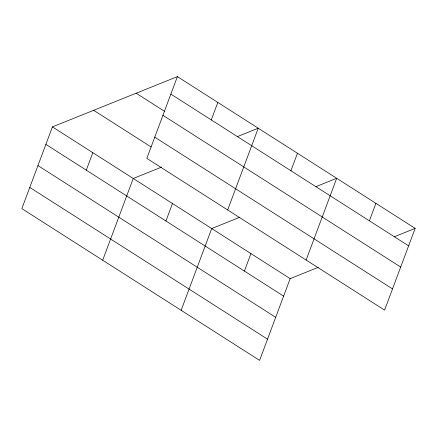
<?xml version="1.0" encoding="UTF-8"?>
<svg xmlns="http://www.w3.org/2000/svg" width="437" height="437" viewBox="0 0 437 437"><rect width="100%" height="100%" fill="white"/><g stroke="black" fill="none" stroke-linecap="round" stroke-linejoin="round"><path stroke-width="0.66" d="M177.4 76.628L146.837 158.369L384.587 310.112L415.15 228.376L177.4 76.628L52.413 126.888L21.85 208.624L259.6 360.372L290.163 278.631L318.283 267.324M86.291 170.168L92.83 152.682M102.684 260.217L133.247 178.482L161.368 167.174M165.94 221.002L172.473 203.516M211.279 119.907L217.817 102.427M181.142 310.297L211.705 228.556L239.826 217.249M227.672 209.962L258.234 128.221L237.613 136.513M244.398 271.077L250.931 253.597M290.927 170.741L297.46 153.261M306.129 260.037L336.692 178.296L316.071 186.594M369.385 220.816L375.918 203.336M394.529 236.668L415.15 228.376M170.862 94.113L408.611 245.856M136.153 93.212L164.618 111.38M162.935 115.313L400.685 267.062M154.764 137.163L392.519 288.906M93.655 110.304L151.153 147.001M52.413 126.888L290.163 278.631M45.874 144.368L283.624 296.117M37.948 165.574L275.698 317.317M29.776 187.424L267.531 339.167"/></g></svg>
